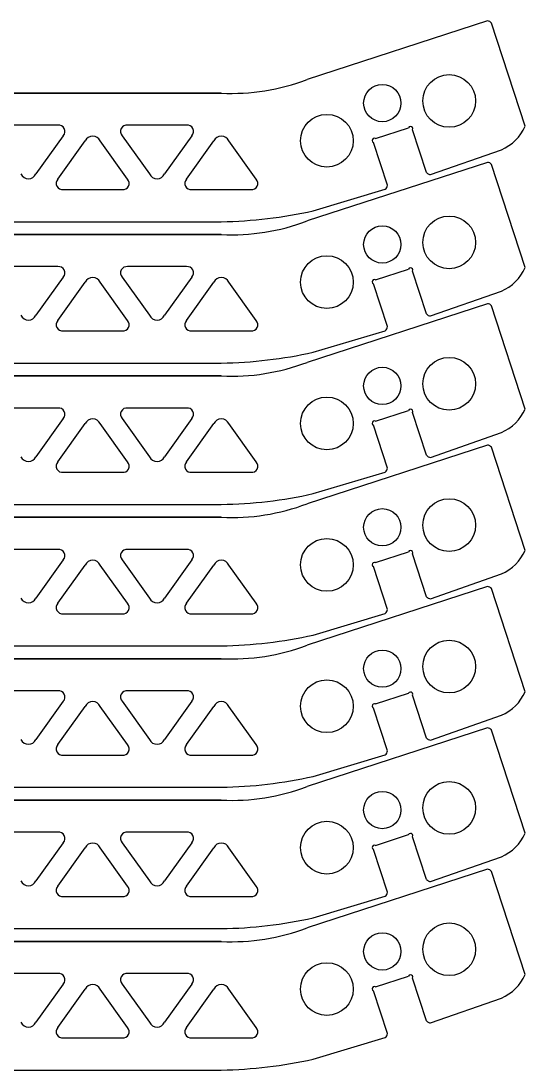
# Model space of a CAD drawing. Header units: inches. Extents: x 0 to 353, y 0 to 82.
# Drawn here: x 313.4 to 352.6, y 0.2 to 81.9 of the extents above; entities that cross this region are included whole.
import ezdxf

# ---------------------------------------------------------------- set-up
doc = ezdxf.new("R2010")
doc.units = ezdxf.units.IN
doc.header["$MEASUREMENT"] = 0

msp = doc.modelspace()

# ---------------------------------------------------------------- linework, layer by layer
for p, q in [((349.631, 81.857), (335.603, 77.299)), ((349.631, 81.857), (335.603, 77.299)), ((349.631, 81.857), (335.603, 77.299)), ((352.555, 73.666), (349.946, 81.696)), ((352.555, 73.666), (349.946, 81.696)), ((352.555, 73.666), (349.946, 81.696)), ((23.937, 76.243), (328.937, 76.243)), ((328.937, 76.243), (23.937, 76.243)), ((23.937, 76.243), (328.937, 76.243)), ((328.937, 76.243), (23.937, 76.243)), ((23.937, 76.243), (328.937, 76.243)), ((328.937, 76.243), (23.937, 76.243)), ((328.937, 76.243), (328.937, 76.243)), ((328.937, 76.243), (328.937, 76.243)), ((328.937, 76.243), (328.937, 76.243)), ((316.223, 73.743), (311.652, 73.743)), ((316.223, 73.743), (311.652, 73.743)), ((316.223, 73.743), (311.652, 73.743)), ((326.223, 73.743), (321.652, 73.743)), ((326.223, 73.743), (321.652, 73.743)), ((326.223, 73.743), (321.652, 73.743)), ((340.928, 72.72), (343.496, 73.555)), ((340.928, 72.72), (343.496, 73.555)), ((340.928, 72.72), (343.496, 73.555)), ((316.642, 72.929), (314.519, 69.957)), ((316.642, 72.929), (314.519, 69.957)), ((316.642, 72.929), (314.519, 69.957)), ((321.233, 72.929), (323.356, 69.957)), ((321.233, 72.929), (323.356, 69.957)), ((321.233, 72.929), (323.356, 69.957)), ((326.642, 72.929), (324.519, 69.957)), ((326.642, 72.929), (324.519, 69.957)), ((326.642, 72.929), (324.519, 69.957)), ((344.893, 70.066), (343.811, 73.394)), ((344.893, 70.066), (343.811, 73.394)), ((343.811, 73.394), (343.811, 73.394)), ((344.893, 70.066), (343.811, 73.394)), ((344.893, 70.066), (343.811, 73.394)), ((343.811, 73.394), (343.811, 73.394)), ((344.893, 70.066), (343.811, 73.394)), ((344.893, 70.066), (343.811, 73.394)), ((343.811, 73.394), (343.811, 73.394)), ((316.233, 69.557), (318.356, 72.529)), ((316.233, 69.557), (318.356, 72.529)), ((316.233, 69.557), (318.356, 72.529)), ((321.642, 69.557), (319.519, 72.529)), ((321.642, 69.557), (319.519, 72.529)), ((321.642, 69.557), (319.519, 72.529)), ((326.233, 69.557), (328.356, 72.529)), ((326.233, 69.557), (328.356, 72.529)), ((326.233, 69.557), (328.356, 72.529)), ((331.642, 69.557), (329.519, 72.529)), ((331.642, 69.557), (329.519, 72.529)), ((331.642, 69.557), (329.519, 72.529)), ((341.849, 69.077), (340.767, 72.406)), ((341.849, 69.077), (340.767, 72.406)), ((341.849, 69.077), (340.767, 72.406)), ((340.768, 72.405), (340.768, 72.405)), ((340.768, 72.405), (340.768, 72.405)), ((340.768, 72.405), (340.768, 72.405)), ((345.207, 69.905), (350.725, 71.841)), ((345.207, 69.905), (350.725, 71.841)), ((345.207, 69.905), (350.725, 71.841)), ((349.631, 70.857), (335.603, 66.299)), ((349.631, 70.857), (335.603, 66.299)), ((349.631, 70.857), (335.603, 66.299)), ((352.555, 62.666), (349.946, 70.696)), ((352.555, 62.666), (349.946, 70.696)), ((352.555, 62.666), (349.946, 70.696)), ((316.652, 68.743), (321.223, 68.743)), ((316.652, 68.743), (321.223, 68.743)), ((316.652, 68.743), (321.223, 68.743)), ((326.652, 68.743), (331.223, 68.743)), ((326.652, 68.743), (331.223, 68.743)), ((326.652, 68.743), (331.223, 68.743)), ((336.087, 67.085), (341.689, 68.762)), ((336.087, 67.085), (341.689, 68.762)), ((336.087, 67.085), (341.689, 68.762)), ((178.287, 66.243), (328.937, 66.243)), ((178.287, 66.243), (328.937, 66.243)), ((178.287, 66.243), (328.937, 66.243)), ((23.937, 65.243), (328.937, 65.243)), ((328.937, 65.243), (23.937, 65.243)), ((23.937, 65.243), (328.937, 65.243)), ((328.937, 65.243), (23.937, 65.243)), ((23.937, 65.243), (328.937, 65.243)), ((328.937, 65.243), (23.937, 65.243)), ((328.937, 65.243), (328.937, 65.243)), ((328.937, 65.243), (328.937, 65.243)), ((328.937, 65.243), (328.937, 65.243)), ((316.223, 62.743), (311.652, 62.743)), ((316.223, 62.743), (311.652, 62.743)), ((316.223, 62.743), (311.652, 62.743)), ((326.223, 62.743), (321.652, 62.743)), ((326.223, 62.743), (321.652, 62.743)), ((326.223, 62.743), (321.652, 62.743)), ((340.928, 61.72), (343.496, 62.555)), ((340.928, 61.72), (343.496, 62.555)), ((340.928, 61.72), (343.496, 62.555)), ((344.893, 59.066), (343.811, 62.394)), ((344.893, 59.066), (343.811, 62.394)), ((343.811, 62.394), (343.811, 62.394)), ((344.893, 59.066), (343.811, 62.394)), ((344.893, 59.066), (343.811, 62.394)), ((343.811, 62.394), (343.811, 62.394)), ((344.893, 59.066), (343.811, 62.394)), ((344.893, 59.066), (343.811, 62.394)), ((343.811, 62.394), (343.811, 62.394)), ((316.642, 61.929), (314.519, 58.957)), ((316.642, 61.929), (314.519, 58.957)), ((316.642, 61.929), (314.519, 58.957)), ((316.233, 58.557), (318.356, 61.529)), ((316.233, 58.557), (318.356, 61.529)), ((316.233, 58.557), (318.356, 61.529)), ((321.642, 58.557), (319.519, 61.529)), ((321.642, 58.557), (319.519, 61.529)), ((321.642, 58.557), (319.519, 61.529)), ((321.233, 61.929), (323.356, 58.957)), ((321.233, 61.929), (323.356, 58.957)), ((321.233, 61.929), (323.356, 58.957)), ((326.642, 61.929), (324.519, 58.957)), ((326.642, 61.929), (324.519, 58.957)), ((326.642, 61.929), (324.519, 58.957)), ((326.233, 58.557), (328.356, 61.529)), ((326.233, 58.557), (328.356, 61.529)), ((326.233, 58.557), (328.356, 61.529)), ((331.642, 58.557), (329.519, 61.529)), ((331.642, 58.557), (329.519, 61.529)), ((331.642, 58.557), (329.519, 61.529)), ((341.849, 58.077), (340.767, 61.406)), ((341.849, 58.077), (340.767, 61.406)), ((341.849, 58.077), (340.767, 61.406)), ((340.768, 61.405), (340.768, 61.405)), ((340.768, 61.405), (340.768, 61.405)), ((340.768, 61.405), (340.768, 61.405)), ((345.207, 58.905), (350.725, 60.841)), ((345.207, 58.905), (350.725, 60.841)), ((345.207, 58.905), (350.725, 60.841)), ((349.631, 59.857), (335.603, 55.299)), ((349.631, 59.857), (335.603, 55.299)), ((349.631, 59.857), (335.603, 55.299)), ((352.555, 51.666), (349.946, 59.696)), ((352.555, 51.666), (349.946, 59.696)), ((352.555, 51.666), (349.946, 59.696)), ((316.652, 57.743), (321.223, 57.743)), ((316.652, 57.743), (321.223, 57.743)), ((316.652, 57.743), (321.223, 57.743)), ((326.652, 57.743), (331.223, 57.743)), ((326.652, 57.743), (331.223, 57.743)), ((326.652, 57.743), (331.223, 57.743)), ((336.087, 56.085), (341.689, 57.762)), ((336.087, 56.085), (341.689, 57.762)), ((336.087, 56.085), (341.689, 57.762)), ((178.287, 55.243), (328.937, 55.243)), ((178.287, 55.243), (328.937, 55.243)), ((178.287, 55.243), (328.937, 55.243)), ((23.937, 54.243), (328.937, 54.243)), ((328.937, 54.243), (23.937, 54.243)), ((23.937, 54.243), (328.937, 54.243)), ((328.937, 54.243), (23.937, 54.243)), ((23.937, 54.243), (328.937, 54.243)), ((328.937, 54.243), (23.937, 54.243)), ((328.937, 54.243), (328.937, 54.243)), ((328.937, 54.243), (328.937, 54.243)), ((328.937, 54.243), (328.937, 54.243)), ((316.223, 51.743), (311.652, 51.743)), ((316.223, 51.743), (311.652, 51.743)), ((316.223, 51.743), (311.652, 51.743)), ((326.223, 51.743), (321.652, 51.743)), ((326.223, 51.743), (321.652, 51.743)), ((326.223, 51.743), (321.652, 51.743)), ((340.928, 50.72), (343.496, 51.555)), ((340.928, 50.72), (343.496, 51.555)), ((340.928, 50.72), (343.496, 51.555)), ((316.642, 50.929), (314.519, 47.957)), ((316.642, 50.929), (314.519, 47.957)), ((316.642, 50.929), (314.519, 47.957)), ((321.233, 50.929), (323.356, 47.957)), ((321.233, 50.929), (323.356, 47.957)), ((321.233, 50.929), (323.356, 47.957)), ((326.642, 50.929), (324.519, 47.957)), ((326.642, 50.929), (324.519, 47.957)), ((326.642, 50.929), (324.519, 47.957)), ((344.893, 48.066), (343.811, 51.394)), ((344.893, 48.066), (343.811, 51.394)), ((343.811, 51.394), (343.811, 51.394)), ((344.893, 48.066), (343.811, 51.394)), ((344.893, 48.066), (343.811, 51.394)), ((343.811, 51.394), (343.811, 51.394)), ((344.893, 48.066), (343.811, 51.394)), ((344.893, 48.066), (343.811, 51.394)), ((343.811, 51.394), (343.811, 51.394)), ((316.233, 47.557), (318.356, 50.529)), ((316.233, 47.557), (318.356, 50.529)), ((316.233, 47.557), (318.356, 50.529)), ((321.642, 47.557), (319.519, 50.529)), ((321.642, 47.557), (319.519, 50.529)), ((321.642, 47.557), (319.519, 50.529)), ((326.233, 47.557), (328.356, 50.529)), ((326.233, 47.557), (328.356, 50.529)), ((326.233, 47.557), (328.356, 50.529)), ((331.642, 47.557), (329.519, 50.529)), ((331.642, 47.557), (329.519, 50.529)), ((331.642, 47.557), (329.519, 50.529)), ((341.849, 47.077), (340.767, 50.406)), ((341.849, 47.077), (340.767, 50.406)), ((341.849, 47.077), (340.767, 50.406)), ((340.768, 50.405), (340.768, 50.405)), ((340.768, 50.405), (340.768, 50.405)), ((340.768, 50.405), (340.768, 50.405)), ((345.207, 47.905), (350.725, 49.841)), ((345.207, 47.905), (350.725, 49.841)), ((345.207, 47.905), (350.725, 49.841)), ((349.631, 48.857), (335.603, 44.299)), ((349.631, 48.857), (335.603, 44.299)), ((349.631, 48.857), (335.603, 44.299)), ((352.555, 40.666), (349.946, 48.696)), ((352.555, 40.666), (349.946, 48.696)), ((352.555, 40.666), (349.946, 48.696)), ((316.652, 46.743), (321.223, 46.743)), ((316.652, 46.743), (321.223, 46.743)), ((316.652, 46.743), (321.223, 46.743)), ((326.652, 46.743), (331.223, 46.743)), ((326.652, 46.743), (331.223, 46.743)), ((326.652, 46.743), (331.223, 46.743)), ((336.087, 45.085), (341.689, 46.762)), ((336.087, 45.085), (341.689, 46.762)), ((336.087, 45.085), (341.689, 46.762)), ((178.287, 44.243), (328.937, 44.243)), ((178.287, 44.243), (328.937, 44.243)), ((178.287, 44.243), (328.937, 44.243)), ((23.937, 43.243), (328.937, 43.243)), ((328.937, 43.243), (23.937, 43.243)), ((23.937, 43.243), (328.937, 43.243)), ((328.937, 43.243), (23.937, 43.243)), ((23.937, 43.243), (328.937, 43.243)), ((328.937, 43.243), (23.937, 43.243)), ((328.937, 43.243), (328.937, 43.243)), ((328.937, 43.243), (328.937, 43.243)), ((328.937, 43.243), (328.937, 43.243)), ((316.223, 40.743), (311.652, 40.743)), ((316.223, 40.743), (311.652, 40.743)), ((316.223, 40.743), (311.652, 40.743)), ((326.223, 40.743), (321.652, 40.743)), ((326.223, 40.743), (321.652, 40.743)), ((326.223, 40.743), (321.652, 40.743)), ((340.928, 39.72), (343.496, 40.555)), ((340.928, 39.72), (343.496, 40.555)), ((340.928, 39.72), (343.496, 40.555)), ((344.893, 37.066), (343.811, 40.394)), ((344.893, 37.066), (343.811, 40.394)), ((343.811, 40.394), (343.811, 40.394)), ((344.893, 37.066), (343.811, 40.394)), ((344.893, 37.066), (343.811, 40.394)), ((343.811, 40.394), (343.811, 40.394)), ((344.893, 37.066), (343.811, 40.394)), ((344.893, 37.066), (343.811, 40.394)), ((343.811, 40.394), (343.811, 40.394)), ((316.642, 39.929), (314.519, 36.957)), ((316.642, 39.929), (314.519, 36.957)), ((316.642, 39.929), (314.519, 36.957)), ((316.233, 36.557), (318.356, 39.529)), ((316.233, 36.557), (318.356, 39.529)), ((316.233, 36.557), (318.356, 39.529)), ((321.642, 36.557), (319.519, 39.529)), ((321.642, 36.557), (319.519, 39.529)), ((321.642, 36.557), (319.519, 39.529)), ((321.233, 39.929), (323.356, 36.957)), ((321.233, 39.929), (323.356, 36.957)), ((321.233, 39.929), (323.356, 36.957)), ((326.642, 39.929), (324.519, 36.957)), ((326.642, 39.929), (324.519, 36.957)), ((326.642, 39.929), (324.519, 36.957)), ((326.233, 36.557), (328.356, 39.529)), ((326.233, 36.557), (328.356, 39.529)), ((326.233, 36.557), (328.356, 39.529)), ((331.642, 36.557), (329.519, 39.529)), ((331.642, 36.557), (329.519, 39.529)), ((331.642, 36.557), (329.519, 39.529)), ((341.849, 36.077), (340.767, 39.406)), ((341.849, 36.077), (340.767, 39.406)), ((341.849, 36.077), (340.767, 39.406)), ((340.768, 39.405), (340.768, 39.405)), ((340.768, 39.405), (340.768, 39.405)), ((340.768, 39.405), (340.768, 39.405)), ((345.207, 36.905), (350.725, 38.841)), ((345.207, 36.905), (350.725, 38.841)), ((345.207, 36.905), (350.725, 38.841)), ((349.631, 37.857), (335.603, 33.299)), ((349.631, 37.857), (335.603, 33.299)), ((349.631, 37.857), (335.603, 33.299)), ((352.555, 29.666), (349.946, 37.696)), ((352.555, 29.666), (349.946, 37.696)), ((352.555, 29.666), (349.946, 37.696)), ((316.652, 35.743), (321.223, 35.743)), ((316.652, 35.743), (321.223, 35.743)), ((316.652, 35.743), (321.223, 35.743)), ((326.652, 35.743), (331.223, 35.743)), ((326.652, 35.743), (331.223, 35.743)), ((326.652, 35.743), (331.223, 35.743)), ((336.087, 34.085), (341.689, 35.762)), ((336.087, 34.085), (341.689, 35.762)), ((336.087, 34.085), (341.689, 35.762)), ((178.287, 33.243), (328.937, 33.243)), ((178.287, 33.243), (328.937, 33.243)), ((178.287, 33.243), (328.937, 33.243)), ((23.937, 32.243), (328.937, 32.243)), ((328.937, 32.243), (23.937, 32.243)), ((23.937, 32.243), (328.937, 32.243)), ((328.937, 32.243), (23.937, 32.243)), ((23.937, 32.243), (328.937, 32.243)), ((328.937, 32.243), (23.937, 32.243)), ((328.937, 32.243), (328.937, 32.243)), ((328.937, 32.243), (328.937, 32.243)), ((328.937, 32.243), (328.937, 32.243)), ((316.223, 29.743), (311.652, 29.743)), ((316.223, 29.743), (311.652, 29.743)), ((316.223, 29.743), (311.652, 29.743)), ((326.223, 29.743), (321.652, 29.743)), ((326.223, 29.743), (321.652, 29.743)), ((326.223, 29.743), (321.652, 29.743)), ((340.928, 28.72), (343.496, 29.555)), ((340.928, 28.72), (343.496, 29.555)), ((340.928, 28.72), (343.496, 29.555)), ((344.893, 26.066), (343.811, 29.394)), ((344.893, 26.066), (343.811, 29.394)), ((343.811, 29.394), (343.811, 29.394)), ((344.893, 26.066), (343.811, 29.394)), ((344.893, 26.066), (343.811, 29.394)), ((343.811, 29.394), (343.811, 29.394)), ((344.893, 26.066), (343.811, 29.394)), ((344.893, 26.066), (343.811, 29.394)), ((343.811, 29.394), (343.811, 29.394)), ((316.642, 28.929), (314.519, 25.957)), ((316.642, 28.929), (314.519, 25.957)), ((316.642, 28.929), (314.519, 25.957)), ((321.233, 28.929), (323.356, 25.957)), ((321.233, 28.929), (323.356, 25.957)), ((321.233, 28.929), (323.356, 25.957)), ((326.642, 28.929), (324.519, 25.957)), ((326.642, 28.929), (324.519, 25.957)), ((326.642, 28.929), (324.519, 25.957)), ((316.233, 25.557), (318.356, 28.529)), ((316.233, 25.557), (318.356, 28.529)), ((316.233, 25.557), (318.356, 28.529)), ((321.642, 25.557), (319.519, 28.529)), ((321.642, 25.557), (319.519, 28.529)), ((321.642, 25.557), (319.519, 28.529)), ((326.233, 25.557), (328.356, 28.529)), ((326.233, 25.557), (328.356, 28.529)), ((326.233, 25.557), (328.356, 28.529)), ((331.642, 25.557), (329.519, 28.529)), ((331.642, 25.557), (329.519, 28.529)), ((331.642, 25.557), (329.519, 28.529)), ((341.849, 25.077), (340.767, 28.406)), ((341.849, 25.077), (340.767, 28.406)), ((341.849, 25.077), (340.767, 28.406)), ((340.768, 28.405), (340.768, 28.405)), ((340.768, 28.405), (340.768, 28.405)), ((340.768, 28.405), (340.768, 28.405)), ((345.207, 25.905), (350.725, 27.841)), ((345.207, 25.905), (350.725, 27.841)), ((345.207, 25.905), (350.725, 27.841)), ((349.631, 26.857), (335.603, 22.299)), ((349.631, 26.857), (335.603, 22.299)), ((349.631, 26.857), (335.603, 22.299)), ((352.555, 18.666), (349.946, 26.696)), ((352.555, 18.666), (349.946, 26.696)), ((352.555, 18.666), (349.946, 26.696)), ((316.652, 24.743), (321.223, 24.743)), ((316.652, 24.743), (321.223, 24.743)), ((316.652, 24.743), (321.223, 24.743)), ((326.652, 24.743), (331.223, 24.743)), ((326.652, 24.743), (331.223, 24.743)), ((326.652, 24.743), (331.223, 24.743)), ((336.087, 23.085), (341.689, 24.762)), ((336.087, 23.085), (341.689, 24.762)), ((336.087, 23.085), (341.689, 24.762)), ((178.287, 22.243), (328.937, 22.243)), ((178.287, 22.243), (328.937, 22.243)), ((178.287, 22.243), (328.937, 22.243)), ((23.937, 21.243), (328.937, 21.243)), ((328.937, 21.243), (23.937, 21.243)), ((23.937, 21.243), (328.937, 21.243)), ((328.937, 21.243), (23.937, 21.243)), ((23.937, 21.243), (328.937, 21.243)), ((328.937, 21.243), (23.937, 21.243)), ((328.937, 21.243), (328.937, 21.243)), ((328.937, 21.243), (328.937, 21.243)), ((328.937, 21.243), (328.937, 21.243)), ((316.223, 18.743), (311.652, 18.743)), ((316.223, 18.743), (311.652, 18.743)), ((316.223, 18.743), (311.652, 18.743)), ((326.223, 18.743), (321.652, 18.743)), ((326.223, 18.743), (321.652, 18.743)), ((326.223, 18.743), (321.652, 18.743)), ((340.928, 17.72), (343.496, 18.555)), ((340.928, 17.72), (343.496, 18.555)), ((340.928, 17.72), (343.496, 18.555)), ((344.893, 15.066), (343.811, 18.394)), ((344.893, 15.066), (343.811, 18.394)), ((343.811, 18.394), (343.811, 18.394)), ((344.893, 15.066), (343.811, 18.394)), ((344.893, 15.066), (343.811, 18.394)), ((343.811, 18.394), (343.811, 18.394)), ((344.893, 15.066), (343.811, 18.394)), ((344.893, 15.066), (343.811, 18.394)), ((343.811, 18.394), (343.811, 18.394)), ((316.642, 17.929), (314.519, 14.957)), ((316.642, 17.929), (314.519, 14.957)), ((316.642, 17.929), (314.519, 14.957)), ((316.233, 14.557), (318.356, 17.529)), ((316.233, 14.557), (318.356, 17.529)), ((316.233, 14.557), (318.356, 17.529)), ((321.642, 14.557), (319.519, 17.529)), ((321.642, 14.557), (319.519, 17.529)), ((321.642, 14.557), (319.519, 17.529)), ((321.233, 17.929), (323.356, 14.957)), ((321.233, 17.929), (323.356, 14.957)), ((321.233, 17.929), (323.356, 14.957)), ((326.642, 17.929), (324.519, 14.957)), ((326.642, 17.929), (324.519, 14.957)), ((326.642, 17.929), (324.519, 14.957)), ((326.233, 14.557), (328.356, 17.529)), ((326.233, 14.557), (328.356, 17.529)), ((326.233, 14.557), (328.356, 17.529)), ((331.642, 14.557), (329.519, 17.529)), ((331.642, 14.557), (329.519, 17.529)), ((331.642, 14.557), (329.519, 17.529)), ((341.849, 14.077), (340.767, 17.406)), ((341.849, 14.077), (340.767, 17.406)), ((341.849, 14.077), (340.767, 17.406)), ((340.768, 17.405), (340.768, 17.405)), ((340.768, 17.405), (340.768, 17.405)), ((340.768, 17.405), (340.768, 17.405)), ((345.207, 14.905), (350.725, 16.841)), ((345.207, 14.905), (350.725, 16.841)), ((345.207, 14.905), (350.725, 16.841)), ((349.631, 15.857), (335.603, 11.299)), ((349.631, 15.857), (335.603, 11.299)), ((349.631, 15.857), (335.603, 11.299)), ((352.555, 7.666), (349.946, 15.696)), ((352.555, 7.666), (349.946, 15.696)), ((352.555, 7.666), (349.946, 15.696)), ((316.652, 13.743), (321.223, 13.743)), ((316.652, 13.743), (321.223, 13.743)), ((316.652, 13.743), (321.223, 13.743)), ((326.652, 13.743), (331.223, 13.743)), ((326.652, 13.743), (331.223, 13.743)), ((326.652, 13.743), (331.223, 13.743)), ((336.087, 12.085), (341.689, 13.762)), ((336.087, 12.085), (341.689, 13.762)), ((336.087, 12.085), (341.689, 13.762)), ((178.287, 11.243), (328.937, 11.243)), ((178.287, 11.243), (328.937, 11.243)), ((178.287, 11.243), (328.937, 11.243)), ((23.937, 10.243), (328.937, 10.243)), ((328.937, 10.243), (23.937, 10.243)), ((23.937, 10.243), (328.937, 10.243)), ((328.937, 10.243), (23.937, 10.243)), ((23.937, 10.243), (328.937, 10.243)), ((328.937, 10.243), (23.937, 10.243)), ((328.937, 10.243), (328.937, 10.243)), ((328.937, 10.243), (328.937, 10.243)), ((328.937, 10.243), (328.937, 10.243)), ((316.223, 7.743), (311.652, 7.743)), ((316.223, 7.743), (311.652, 7.743)), ((316.223, 7.743), (311.652, 7.743)), ((326.223, 7.743), (321.652, 7.743)), ((326.223, 7.743), (321.652, 7.743)), ((326.223, 7.743), (321.652, 7.743)), ((340.928, 6.72), (343.496, 7.555)), ((340.928, 6.72), (343.496, 7.555)), ((340.928, 6.72), (343.496, 7.555)), ((344.893, 4.066), (343.811, 7.394)), ((344.893, 4.066), (343.811, 7.394)), ((343.811, 7.394), (343.811, 7.394)), ((344.893, 4.066), (343.811, 7.394)), ((344.893, 4.066), (343.811, 7.394)), ((343.811, 7.394), (343.811, 7.394)), ((344.893, 4.066), (343.811, 7.394)), ((344.893, 4.066), (343.811, 7.394)), ((343.811, 7.394), (343.811, 7.394)), ((316.642, 6.929), (314.519, 3.957)), ((316.642, 6.929), (314.519, 3.957)), ((316.642, 6.929), (314.519, 3.957)), ((316.233, 3.557), (318.356, 6.529)), ((316.233, 3.557), (318.356, 6.529)), ((316.233, 3.557), (318.356, 6.529)), ((321.642, 3.557), (319.519, 6.529)), ((321.642, 3.557), (319.519, 6.529)), ((321.642, 3.557), (319.519, 6.529)), ((321.233, 6.929), (323.356, 3.957)), ((321.233, 6.929), (323.356, 3.957)), ((321.233, 6.929), (323.356, 3.957)), ((326.642, 6.929), (324.519, 3.957)), ((326.642, 6.929), (324.519, 3.957)), ((326.642, 6.929), (324.519, 3.957)), ((326.233, 3.557), (328.356, 6.529)), ((326.233, 3.557), (328.356, 6.529)), ((326.233, 3.557), (328.356, 6.529)), ((331.642, 3.557), (329.519, 6.529)), ((331.642, 3.557), (329.519, 6.529)), ((331.642, 3.557), (329.519, 6.529)), ((341.849, 3.077), (340.767, 6.406)), ((341.849, 3.077), (340.767, 6.406)), ((341.849, 3.077), (340.767, 6.406)), ((340.768, 6.405), (340.768, 6.405)), ((340.768, 6.405), (340.768, 6.405)), ((340.768, 6.405), (340.768, 6.405)), ((345.207, 3.905), (350.725, 5.841)), ((345.207, 3.905), (350.725, 5.841)), ((345.207, 3.905), (350.725, 5.841)), ((316.652, 2.743), (321.223, 2.743)), ((316.652, 2.743), (321.223, 2.743)), ((316.652, 2.743), (321.223, 2.743)), ((326.652, 2.743), (331.223, 2.743)), ((326.652, 2.743), (331.223, 2.743)), ((326.652, 2.743), (331.223, 2.743)), ((336.087, 1.085), (341.689, 2.762)), ((336.087, 1.085), (341.689, 2.762)), ((336.087, 1.085), (341.689, 2.762)), ((178.287, 0.243), (328.937, 0.243)), ((178.287, 0.243), (328.937, 0.243)), ((178.287, 0.243), (328.937, 0.243))]:
    msp.add_line(p, q)
for centre, radius in [((346.658, 75.634), 2.05), ((346.658, 75.634), 2.05), ((346.658, 75.634), 2.05), ((341.455, 75.468), 1.45), ((341.455, 75.468), 1.45), ((341.455, 75.468), 1.45), ((337.148, 72.543), 2.05), ((337.148, 72.543), 2.05), ((337.148, 72.543), 2.05), ((346.658, 64.634), 2.05), ((346.658, 64.634), 2.05), ((346.658, 64.634), 2.05), ((341.455, 64.468), 1.45), ((341.455, 64.468), 1.45), ((341.455, 64.468), 1.45), ((337.148, 61.543), 2.05), ((337.148, 61.543), 2.05), ((337.148, 61.543), 2.05), ((346.658, 53.634), 2.05), ((346.658, 53.634), 2.05), ((346.658, 53.634), 2.05), ((341.455, 53.468), 1.45), ((341.455, 53.468), 1.45), ((341.455, 53.468), 1.45), ((337.148, 50.543), 2.05), ((337.148, 50.543), 2.05), ((337.148, 50.543), 2.05), ((346.658, 42.634), 2.05), ((346.658, 42.634), 2.05), ((346.658, 42.634), 2.05), ((341.455, 42.468), 1.45), ((341.455, 42.468), 1.45), ((341.455, 42.468), 1.45), ((337.148, 39.543), 2.05), ((337.148, 39.543), 2.05), ((337.148, 39.543), 2.05), ((346.658, 31.634), 2.05), ((346.658, 31.634), 2.05), ((346.658, 31.634), 2.05), ((341.455, 31.468), 1.45), ((341.455, 31.468), 1.45), ((341.455, 31.468), 1.45), ((337.148, 28.543), 2.05), ((337.148, 28.543), 2.05), ((337.148, 28.543), 2.05), ((346.658, 20.634), 2.05), ((346.658, 20.634), 2.05), ((346.658, 20.634), 2.05), ((341.455, 20.468), 1.45), ((341.455, 20.468), 1.45), ((341.455, 20.468), 1.45), ((337.148, 17.543), 2.05), ((337.148, 17.543), 2.05), ((337.148, 17.543), 2.05), ((346.658, 9.634), 2.05), ((346.658, 9.634), 2.05), ((346.658, 9.634), 2.05), ((341.455, 9.468), 1.45), ((341.455, 9.468), 1.45), ((341.455, 9.468), 1.45), ((337.148, 6.543), 2.05), ((337.148, 6.543), 2.05), ((337.148, 6.543), 2.05)]:
    msp.add_circle(centre, radius)
for centre, radius, start, end in [((349.628, 81.463), 0.394, 36.32881, 89.6295), ((349.628, 81.463), 0.394, 36.32881, 89.6295), ((349.628, 81.463), 0.394, 36.32881, 89.6295), ((329.75, 92.682), 16.459, 267.1706, 290.8294), ((329.75, 92.682), 16.459, 267.1706, 290.8294), ((329.75, 92.682), 16.459, 267.1706, 290.8294), ((316.297, 73.267), 0.482, 315.59592, 98.8664), ((316.297, 73.267), 0.482, 315.59592, 98.8664), ((316.297, 73.267), 0.482, 315.59592, 98.8664), ((321.577, 73.267), 0.482, 81.1336, 224.40408), ((321.577, 73.267), 0.482, 81.1336, 224.40408), ((321.577, 73.267), 0.482, 81.1336, 224.40408), ((326.297, 73.267), 0.482, 315.59592, 98.8664), ((326.297, 73.267), 0.482, 315.59592, 98.8664), ((326.297, 73.267), 0.482, 315.59592, 98.8664), ((343.653, 73.475), 0.177, 332.93746, 153.02085), ((343.653, 73.475), 0.177, 332.93746, 153.02085), ((343.653, 73.475), 0.177, 332.93746, 153.02085), ((349.328, 75.072), 3.52, 293.38355, 336.46386), ((349.328, 75.072), 3.52, 293.38355, 336.46386), ((349.328, 75.072), 3.52, 293.38355, 336.46386), ((318.937, 72.266), 0.638, 24.34186, 155.65814), ((318.937, 72.266), 0.638, 24.34186, 155.65814), ((318.937, 72.266), 0.638, 24.34186, 155.65814), ((328.937, 72.266), 0.638, 24.34186, 155.65814), ((328.937, 72.266), 0.638, 24.34186, 155.65814), ((328.937, 72.266), 0.638, 24.34186, 155.65814), ((340.848, 72.563), 0.177, 62.97915, 243.06254), ((340.848, 72.563), 0.177, 62.97915, 243.06254), ((340.848, 72.563), 0.177, 62.97915, 243.06254), ((349.628, 70.463), 0.394, 36.32881, 89.6295), ((349.628, 70.463), 0.394, 36.32881, 89.6295), ((349.628, 70.463), 0.394, 36.32881, 89.6295), ((313.937, 70.22), 0.638, 204.34186, 335.65814), ((313.937, 70.22), 0.638, 204.34186, 335.65814), ((313.937, 70.22), 0.638, 204.34186, 335.65814), ((316.577, 69.22), 0.482, 135.59592, 278.8664), ((316.577, 69.22), 0.482, 135.59592, 278.8664), ((316.577, 69.22), 0.482, 135.59592, 278.8664), ((321.297, 69.22), 0.482, 261.1336, 44.40408), ((321.297, 69.22), 0.482, 261.1336, 44.40408), ((321.297, 69.22), 0.482, 261.1336, 44.40408), ((323.937, 70.22), 0.638, 204.34186, 335.65814), ((323.937, 70.22), 0.638, 204.34186, 335.65814), ((323.937, 70.22), 0.638, 204.34186, 335.65814), ((326.577, 69.22), 0.482, 135.59592, 278.8664), ((326.577, 69.22), 0.482, 135.59592, 278.8664), ((326.577, 69.22), 0.482, 135.59592, 278.8664), ((331.297, 69.22), 0.482, 261.1336, 44.40408), ((331.297, 69.22), 0.482, 261.1336, 44.40408), ((331.297, 69.22), 0.482, 261.1336, 44.40408), ((345.243, 70.363), 0.459, 220.34325, 265.61506), ((345.243, 70.363), 0.459, 220.34325, 265.61506), ((345.243, 70.363), 0.459, 220.34325, 265.61506), ((341.391, 69.111), 0.459, 310.38494, 355.65675), ((341.391, 69.111), 0.459, 310.38494, 355.65675), ((341.391, 69.111), 0.459, 310.38494, 355.65675), ((328.387, 101.699), 35.46, 270.88912, 282.54111), ((328.387, 101.699), 35.46, 270.88912, 282.54111), ((328.387, 101.699), 35.46, 270.88912, 282.54111), ((329.75, 81.682), 16.459, 267.1706, 290.8294), ((329.75, 81.682), 16.459, 267.1706, 290.8294), ((329.75, 81.682), 16.459, 267.1706, 290.8294), ((316.297, 62.267), 0.482, 315.59592, 98.8664), ((316.297, 62.267), 0.482, 315.59592, 98.8664), ((316.297, 62.267), 0.482, 315.59592, 98.8664), ((321.577, 62.267), 0.482, 81.1336, 224.40408), ((321.577, 62.267), 0.482, 81.1336, 224.40408), ((321.577, 62.267), 0.482, 81.1336, 224.40408), ((326.297, 62.267), 0.482, 315.59592, 98.8664), ((326.297, 62.267), 0.482, 315.59592, 98.8664), ((326.297, 62.267), 0.482, 315.59592, 98.8664), ((343.653, 62.475), 0.177, 332.93746, 153.02085), ((343.653, 62.475), 0.177, 332.93746, 153.02085), ((343.653, 62.475), 0.177, 332.93746, 153.02085), ((349.328, 64.072), 3.52, 293.38355, 336.46386), ((349.328, 64.072), 3.52, 293.38355, 336.46386), ((349.328, 64.072), 3.52, 293.38355, 336.46386), ((318.937, 61.266), 0.638, 24.34186, 155.65814), ((318.937, 61.266), 0.638, 24.34186, 155.65814), ((318.937, 61.266), 0.638, 24.34186, 155.65814), ((328.937, 61.266), 0.638, 24.34186, 155.65814), ((328.937, 61.266), 0.638, 24.34186, 155.65814), ((328.937, 61.266), 0.638, 24.34186, 155.65814), ((340.848, 61.563), 0.177, 62.97915, 243.06254), ((340.848, 61.563), 0.177, 62.97915, 243.06254), ((340.848, 61.563), 0.177, 62.97915, 243.06254), ((349.628, 59.463), 0.394, 36.32881, 89.6295), ((349.628, 59.463), 0.394, 36.32881, 89.6295), ((349.628, 59.463), 0.394, 36.32881, 89.6295), ((313.937, 59.22), 0.638, 204.34186, 335.65814), ((313.937, 59.22), 0.638, 204.34186, 335.65814), ((313.937, 59.22), 0.638, 204.34186, 335.65814), ((323.937, 59.22), 0.638, 204.34186, 335.65814), ((323.937, 59.22), 0.638, 204.34186, 335.65814), ((323.937, 59.22), 0.638, 204.34186, 335.65814), ((345.243, 59.363), 0.459, 220.34325, 265.61506), ((345.243, 59.363), 0.459, 220.34325, 265.61506), ((345.243, 59.363), 0.459, 220.34325, 265.61506), ((316.577, 58.22), 0.482, 135.59592, 278.8664), ((316.577, 58.22), 0.482, 135.59592, 278.8664), ((316.577, 58.22), 0.482, 135.59592, 278.8664), ((321.297, 58.22), 0.482, 261.1336, 44.40408), ((321.297, 58.22), 0.482, 261.1336, 44.40408), ((321.297, 58.22), 0.482, 261.1336, 44.40408), ((326.577, 58.22), 0.482, 135.59592, 278.8664), ((326.577, 58.22), 0.482, 135.59592, 278.8664), ((326.577, 58.22), 0.482, 135.59592, 278.8664), ((331.297, 58.22), 0.482, 261.1336, 44.40408), ((331.297, 58.22), 0.482, 261.1336, 44.40408), ((331.297, 58.22), 0.482, 261.1336, 44.40408), ((341.391, 58.111), 0.459, 310.38494, 355.65675), ((341.391, 58.111), 0.459, 310.38494, 355.65675), ((341.391, 58.111), 0.459, 310.38494, 355.65675), ((328.387, 90.699), 35.46, 270.88912, 282.54111), ((328.387, 90.699), 35.46, 270.88912, 282.54111), ((328.387, 90.699), 35.46, 270.88912, 282.54111), ((329.75, 70.682), 16.459, 267.1706, 290.8294), ((329.75, 70.682), 16.459, 267.1706, 290.8294), ((329.75, 70.682), 16.459, 267.1706, 290.8294), ((316.297, 51.267), 0.482, 315.59592, 98.8664), ((316.297, 51.267), 0.482, 315.59592, 98.8664), ((316.297, 51.267), 0.482, 315.59592, 98.8664), ((321.577, 51.267), 0.482, 81.1336, 224.40408), ((321.577, 51.267), 0.482, 81.1336, 224.40408), ((321.577, 51.267), 0.482, 81.1336, 224.40408), ((326.297, 51.267), 0.482, 315.59592, 98.8664), ((326.297, 51.267), 0.482, 315.59592, 98.8664), ((326.297, 51.267), 0.482, 315.59592, 98.8664), ((343.653, 51.475), 0.177, 332.93746, 153.02085), ((343.653, 51.475), 0.177, 332.93746, 153.02085), ((343.653, 51.475), 0.177, 332.93746, 153.02085), ((349.328, 53.072), 3.52, 293.38355, 336.46386), ((349.328, 53.072), 3.52, 293.38355, 336.46386), ((349.328, 53.072), 3.52, 293.38355, 336.46386), ((318.937, 50.266), 0.638, 24.34186, 155.65814), ((318.937, 50.266), 0.638, 24.34186, 155.65814), ((318.937, 50.266), 0.638, 24.34186, 155.65814), ((328.937, 50.266), 0.638, 24.34186, 155.65814), ((328.937, 50.266), 0.638, 24.34186, 155.65814), ((328.937, 50.266), 0.638, 24.34186, 155.65814), ((340.848, 50.563), 0.177, 62.97915, 243.06254), ((340.848, 50.563), 0.177, 62.97915, 243.06254), ((340.848, 50.563), 0.177, 62.97915, 243.06254), ((349.628, 48.463), 0.394, 36.32881, 89.6295), ((349.628, 48.463), 0.394, 36.32881, 89.6295), ((349.628, 48.463), 0.394, 36.32881, 89.6295), ((313.937, 48.22), 0.638, 204.34186, 335.65814), ((313.937, 48.22), 0.638, 204.34186, 335.65814), ((313.937, 48.22), 0.638, 204.34186, 335.65814), ((316.577, 47.22), 0.482, 135.59592, 278.8664), ((316.577, 47.22), 0.482, 135.59592, 278.8664), ((316.577, 47.22), 0.482, 135.59592, 278.8664), ((321.297, 47.22), 0.482, 261.1336, 44.40408), ((321.297, 47.22), 0.482, 261.1336, 44.40408), ((321.297, 47.22), 0.482, 261.1336, 44.40408), ((323.937, 48.22), 0.638, 204.34186, 335.65814), ((323.937, 48.22), 0.638, 204.34186, 335.65814), ((323.937, 48.22), 0.638, 204.34186, 335.65814), ((326.577, 47.22), 0.482, 135.59592, 278.8664), ((326.577, 47.22), 0.482, 135.59592, 278.8664), ((326.577, 47.22), 0.482, 135.59592, 278.8664), ((331.297, 47.22), 0.482, 261.1336, 44.40408), ((331.297, 47.22), 0.482, 261.1336, 44.40408), ((331.297, 47.22), 0.482, 261.1336, 44.40408), ((345.243, 48.363), 0.459, 220.34325, 265.61506), ((345.243, 48.363), 0.459, 220.34325, 265.61506), ((345.243, 48.363), 0.459, 220.34325, 265.61506), ((341.391, 47.111), 0.459, 310.38494, 355.65675), ((341.391, 47.111), 0.459, 310.38494, 355.65675), ((341.391, 47.111), 0.459, 310.38494, 355.65675), ((328.387, 79.699), 35.46, 270.88912, 282.54111), ((328.387, 79.699), 35.46, 270.88912, 282.54111), ((328.387, 79.699), 35.46, 270.88912, 282.54111), ((329.75, 59.682), 16.459, 267.1706, 290.8294), ((329.75, 59.682), 16.459, 267.1706, 290.8294), ((329.75, 59.682), 16.459, 267.1706, 290.8294), ((316.297, 40.267), 0.482, 315.59592, 98.8664), ((316.297, 40.267), 0.482, 315.59592, 98.8664), ((316.297, 40.267), 0.482, 315.59592, 98.8664), ((321.577, 40.267), 0.482, 81.1336, 224.40408), ((321.577, 40.267), 0.482, 81.1336, 224.40408), ((321.577, 40.267), 0.482, 81.1336, 224.40408), ((326.297, 40.267), 0.482, 315.59592, 98.8664), ((326.297, 40.267), 0.482, 315.59592, 98.8664), ((326.297, 40.267), 0.482, 315.59592, 98.8664), ((343.653, 40.475), 0.177, 332.93746, 153.02085), ((343.653, 40.475), 0.177, 332.93746, 153.02085), ((343.653, 40.475), 0.177, 332.93746, 153.02085), ((349.328, 42.072), 3.52, 293.38355, 336.46386), ((349.328, 42.072), 3.52, 293.38355, 336.46386), ((349.328, 42.072), 3.52, 293.38355, 336.46386), ((318.937, 39.266), 0.638, 24.34186, 155.65814), ((318.937, 39.266), 0.638, 24.34186, 155.65814), ((318.937, 39.266), 0.638, 24.34186, 155.65814), ((328.937, 39.266), 0.638, 24.34186, 155.65814), ((328.937, 39.266), 0.638, 24.34186, 155.65814), ((328.937, 39.266), 0.638, 24.34186, 155.65814), ((340.848, 39.563), 0.177, 62.97915, 243.06254), ((340.848, 39.563), 0.177, 62.97915, 243.06254), ((340.848, 39.563), 0.177, 62.97915, 243.06254), ((349.628, 37.463), 0.394, 36.32881, 89.6295), ((349.628, 37.463), 0.394, 36.32881, 89.6295), ((349.628, 37.463), 0.394, 36.32881, 89.6295), ((313.937, 37.22), 0.638, 204.34186, 335.65814), ((313.937, 37.22), 0.638, 204.34186, 335.65814), ((313.937, 37.22), 0.638, 204.34186, 335.65814), ((323.937, 37.22), 0.638, 204.34186, 335.65814), ((323.937, 37.22), 0.638, 204.34186, 335.65814), ((323.937, 37.22), 0.638, 204.34186, 335.65814), ((345.243, 37.363), 0.459, 220.34325, 265.61506), ((345.243, 37.363), 0.459, 220.34325, 265.61506), ((345.243, 37.363), 0.459, 220.34325, 265.61506), ((316.577, 36.22), 0.482, 135.59592, 278.8664), ((316.577, 36.22), 0.482, 135.59592, 278.8664), ((316.577, 36.22), 0.482, 135.59592, 278.8664), ((321.297, 36.22), 0.482, 261.1336, 44.40408), ((321.297, 36.22), 0.482, 261.1336, 44.40408), ((321.297, 36.22), 0.482, 261.1336, 44.40408), ((326.577, 36.22), 0.482, 135.59592, 278.8664), ((326.577, 36.22), 0.482, 135.59592, 278.8664), ((326.577, 36.22), 0.482, 135.59592, 278.8664), ((331.297, 36.22), 0.482, 261.1336, 44.40408), ((331.297, 36.22), 0.482, 261.1336, 44.40408), ((331.297, 36.22), 0.482, 261.1336, 44.40408), ((341.391, 36.111), 0.459, 310.38494, 355.65675), ((341.391, 36.111), 0.459, 310.38494, 355.65675), ((341.391, 36.111), 0.459, 310.38494, 355.65675), ((328.387, 68.699), 35.46, 270.88912, 282.54111), ((328.387, 68.699), 35.46, 270.88912, 282.54111), ((328.387, 68.699), 35.46, 270.88912, 282.54111), ((329.75, 48.682), 16.459, 267.1706, 290.8294), ((329.75, 48.682), 16.459, 267.1706, 290.8294), ((329.75, 48.682), 16.459, 267.1706, 290.8294), ((316.297, 29.267), 0.482, 315.59592, 98.8664), ((316.297, 29.267), 0.482, 315.59592, 98.8664), ((316.297, 29.267), 0.482, 315.59592, 98.8664), ((321.577, 29.267), 0.482, 81.1336, 224.40408), ((321.577, 29.267), 0.482, 81.1336, 224.40408), ((321.577, 29.267), 0.482, 81.1336, 224.40408), ((326.297, 29.267), 0.482, 315.59592, 98.8664), ((326.297, 29.267), 0.482, 315.59592, 98.8664), ((326.297, 29.267), 0.482, 315.59592, 98.8664), ((343.653, 29.475), 0.177, 332.93746, 153.02085), ((343.653, 29.475), 0.177, 332.93746, 153.02085), ((343.653, 29.475), 0.177, 332.93746, 153.02085), ((349.328, 31.072), 3.52, 293.38355, 336.46386), ((349.328, 31.072), 3.52, 293.38355, 336.46386), ((349.328, 31.072), 3.52, 293.38355, 336.46386), ((318.937, 28.266), 0.638, 24.34186, 155.65814), ((318.937, 28.266), 0.638, 24.34186, 155.65814), ((318.937, 28.266), 0.638, 24.34186, 155.65814), ((328.937, 28.266), 0.638, 24.34186, 155.65814), ((328.937, 28.266), 0.638, 24.34186, 155.65814), ((328.937, 28.266), 0.638, 24.34186, 155.65814), ((340.848, 28.563), 0.177, 62.97915, 243.06254), ((340.848, 28.563), 0.177, 62.97915, 243.06254), ((340.848, 28.563), 0.177, 62.97915, 243.06254), ((349.628, 26.463), 0.394, 36.32881, 89.6295), ((349.628, 26.463), 0.394, 36.32881, 89.6295), ((349.628, 26.463), 0.394, 36.32881, 89.6295), ((313.937, 26.22), 0.638, 204.34186, 335.65814), ((313.937, 26.22), 0.638, 204.34186, 335.65814), ((313.937, 26.22), 0.638, 204.34186, 335.65814), ((316.577, 25.22), 0.482, 135.59592, 278.8664), ((316.577, 25.22), 0.482, 135.59592, 278.8664), ((316.577, 25.22), 0.482, 135.59592, 278.8664), ((321.297, 25.22), 0.482, 261.1336, 44.40408), ((321.297, 25.22), 0.482, 261.1336, 44.40408), ((321.297, 25.22), 0.482, 261.1336, 44.40408), ((323.937, 26.22), 0.638, 204.34186, 335.65814), ((323.937, 26.22), 0.638, 204.34186, 335.65814), ((323.937, 26.22), 0.638, 204.34186, 335.65814), ((326.577, 25.22), 0.482, 135.59592, 278.8664), ((326.577, 25.22), 0.482, 135.59592, 278.8664), ((326.577, 25.22), 0.482, 135.59592, 278.8664), ((331.297, 25.22), 0.482, 261.1336, 44.40408), ((331.297, 25.22), 0.482, 261.1336, 44.40408), ((331.297, 25.22), 0.482, 261.1336, 44.40408), ((345.243, 26.363), 0.459, 220.34325, 265.61506), ((345.243, 26.363), 0.459, 220.34325, 265.61506), ((345.243, 26.363), 0.459, 220.34325, 265.61506), ((341.391, 25.111), 0.459, 310.38494, 355.65675), ((341.391, 25.111), 0.459, 310.38494, 355.65675), ((341.391, 25.111), 0.459, 310.38494, 355.65675), ((328.387, 57.699), 35.46, 270.88912, 282.54111), ((328.387, 57.699), 35.46, 270.88912, 282.54111), ((328.387, 57.699), 35.46, 270.88912, 282.54111), ((329.75, 37.682), 16.459, 267.1706, 290.8294), ((329.75, 37.682), 16.459, 267.1706, 290.8294), ((329.75, 37.682), 16.459, 267.1706, 290.8294), ((316.297, 18.267), 0.482, 315.59592, 98.8664), ((316.297, 18.267), 0.482, 315.59592, 98.8664), ((316.297, 18.267), 0.482, 315.59592, 98.8664), ((321.577, 18.267), 0.482, 81.1336, 224.40408), ((321.577, 18.267), 0.482, 81.1336, 224.40408), ((321.577, 18.267), 0.482, 81.1336, 224.40408), ((326.297, 18.267), 0.482, 315.59592, 98.8664), ((326.297, 18.267), 0.482, 315.59592, 98.8664), ((326.297, 18.267), 0.482, 315.59592, 98.8664), ((343.653, 18.475), 0.177, 332.93746, 153.02085), ((343.653, 18.475), 0.177, 332.93746, 153.02085), ((343.653, 18.475), 0.177, 332.93746, 153.02085), ((349.328, 20.072), 3.52, 293.38355, 336.46386), ((349.328, 20.072), 3.52, 293.38355, 336.46386), ((349.328, 20.072), 3.52, 293.38355, 336.46386), ((318.937, 17.266), 0.638, 24.34186, 155.65814), ((318.937, 17.266), 0.638, 24.34186, 155.65814), ((318.937, 17.266), 0.638, 24.34186, 155.65814), ((328.937, 17.266), 0.638, 24.34186, 155.65814), ((328.937, 17.266), 0.638, 24.34186, 155.65814), ((328.937, 17.266), 0.638, 24.34186, 155.65814), ((340.848, 17.563), 0.177, 62.97915, 243.06254), ((340.848, 17.563), 0.177, 62.97915, 243.06254), ((340.848, 17.563), 0.177, 62.97915, 243.06254), ((349.628, 15.463), 0.394, 36.32881, 89.6295), ((349.628, 15.463), 0.394, 36.32881, 89.6295), ((349.628, 15.463), 0.394, 36.32881, 89.6295), ((313.937, 15.22), 0.638, 204.34186, 335.65814), ((313.937, 15.22), 0.638, 204.34186, 335.65814), ((313.937, 15.22), 0.638, 204.34186, 335.65814), ((323.937, 15.22), 0.638, 204.34186, 335.65814), ((323.937, 15.22), 0.638, 204.34186, 335.65814), ((323.937, 15.22), 0.638, 204.34186, 335.65814), ((345.243, 15.363), 0.459, 220.34325, 265.61506), ((345.243, 15.363), 0.459, 220.34325, 265.61506), ((345.243, 15.363), 0.459, 220.34325, 265.61506), ((316.577, 14.22), 0.482, 135.59592, 278.8664), ((316.577, 14.22), 0.482, 135.59592, 278.8664), ((316.577, 14.22), 0.482, 135.59592, 278.8664), ((321.297, 14.22), 0.482, 261.1336, 44.40408), ((321.297, 14.22), 0.482, 261.1336, 44.40408), ((321.297, 14.22), 0.482, 261.1336, 44.40408), ((326.577, 14.22), 0.482, 135.59592, 278.8664), ((326.577, 14.22), 0.482, 135.59592, 278.8664), ((326.577, 14.22), 0.482, 135.59592, 278.8664), ((331.297, 14.22), 0.482, 261.1336, 44.40408), ((331.297, 14.22), 0.482, 261.1336, 44.40408), ((331.297, 14.22), 0.482, 261.1336, 44.40408), ((341.391, 14.111), 0.459, 310.38494, 355.65675), ((341.391, 14.111), 0.459, 310.38494, 355.65675), ((341.391, 14.111), 0.459, 310.38494, 355.65675), ((328.387, 46.699), 35.46, 270.88912, 282.54111), ((328.387, 46.699), 35.46, 270.88912, 282.54111), ((328.387, 46.699), 35.46, 270.88912, 282.54111), ((329.75, 26.682), 16.459, 267.1706, 290.8294), ((329.75, 26.682), 16.459, 267.1706, 290.8294), ((329.75, 26.682), 16.459, 267.1706, 290.8294), ((316.297, 7.267), 0.482, 315.59592, 98.8664), ((316.297, 7.267), 0.482, 315.59592, 98.8664), ((316.297, 7.267), 0.482, 315.59592, 98.8664), ((321.577, 7.267), 0.482, 81.1336, 224.40408), ((321.577, 7.267), 0.482, 81.1336, 224.40408), ((321.577, 7.267), 0.482, 81.1336, 224.40408), ((326.297, 7.267), 0.482, 315.59592, 98.8664), ((326.297, 7.267), 0.482, 315.59592, 98.8664), ((326.297, 7.267), 0.482, 315.59592, 98.8664), ((343.653, 7.475), 0.177, 332.93746, 153.02085), ((343.653, 7.475), 0.177, 332.93746, 153.02085), ((343.653, 7.475), 0.177, 332.93746, 153.02085), ((349.328, 9.072), 3.52, 293.38355, 336.46386), ((349.328, 9.072), 3.52, 293.38355, 336.46386), ((349.328, 9.072), 3.52, 293.38355, 336.46386), ((318.937, 6.266), 0.638, 24.34186, 155.65814), ((318.937, 6.266), 0.638, 24.34186, 155.65814), ((318.937, 6.266), 0.638, 24.34186, 155.65814), ((328.937, 6.266), 0.638, 24.34186, 155.65814), ((328.937, 6.266), 0.638, 24.34186, 155.65814), ((328.937, 6.266), 0.638, 24.34186, 155.65814), ((340.848, 6.563), 0.177, 62.97915, 243.06254), ((340.848, 6.563), 0.177, 62.97915, 243.06254), ((340.848, 6.563), 0.177, 62.97915, 243.06254), ((313.937, 4.22), 0.638, 204.34186, 335.65814), ((313.937, 4.22), 0.638, 204.34186, 335.65814), ((313.937, 4.22), 0.638, 204.34186, 335.65814), ((316.577, 3.22), 0.482, 135.59592, 278.8664), ((316.577, 3.22), 0.482, 135.59592, 278.8664), ((316.577, 3.22), 0.482, 135.59592, 278.8664), ((321.297, 3.22), 0.482, 261.1336, 44.40408), ((321.297, 3.22), 0.482, 261.1336, 44.40408), ((321.297, 3.22), 0.482, 261.1336, 44.40408), ((323.937, 4.22), 0.638, 204.34186, 335.65814), ((323.937, 4.22), 0.638, 204.34186, 335.65814), ((323.937, 4.22), 0.638, 204.34186, 335.65814), ((326.577, 3.22), 0.482, 135.59592, 278.8664), ((326.577, 3.22), 0.482, 135.59592, 278.8664), ((326.577, 3.22), 0.482, 135.59592, 278.8664), ((331.297, 3.22), 0.482, 261.1336, 44.40408), ((331.297, 3.22), 0.482, 261.1336, 44.40408), ((331.297, 3.22), 0.482, 261.1336, 44.40408), ((345.243, 4.363), 0.459, 220.34325, 265.61506), ((345.243, 4.363), 0.459, 220.34325, 265.61506), ((345.243, 4.363), 0.459, 220.34325, 265.61506), ((341.391, 3.111), 0.459, 310.38494, 355.65675), ((341.391, 3.111), 0.459, 310.38494, 355.65675), ((341.391, 3.111), 0.459, 310.38494, 355.65675), ((328.387, 35.699), 35.46, 270.88912, 282.54111), ((328.387, 35.699), 35.46, 270.88912, 282.54111), ((328.387, 35.699), 35.46, 270.88912, 282.54111)]:
    msp.add_arc(centre, radius, start, end)

doc.saveas('drawing.dxf')
